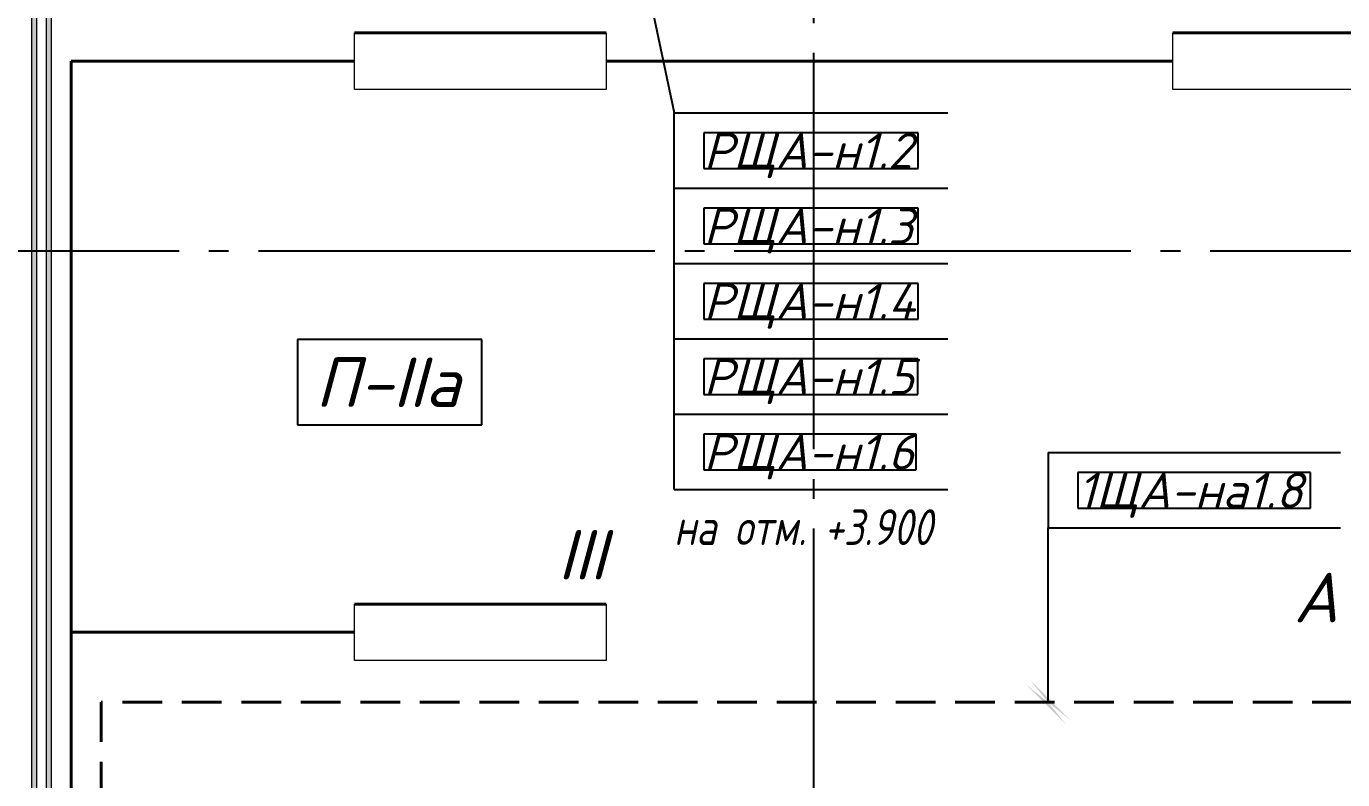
# Model space of a CAD drawing. Header units: millimetres. Extents: x 0 to 1293, y 0 to 420.
# Drawn here: x 418.5 to 484.9, y 222.9 to 260.9 of the extents above; entities that cross this region are included whole.
import ezdxf

# ---------------------------------------------------------------- set-up
doc = ezdxf.new("R2010")
doc.units = ezdxf.units.MM
doc.linetypes.add('JIS_02_2.0', pattern=[3, 2, -1])
doc.linetypes.add('ГОСТ 2.303 5', pattern=[24, 20, -1.5, 1, -1.5])
for name, color, linetype in [('@000', 7, 'Continuous'), ('Viewport1ForCustomObjects_0', 7, 'Continuous'), ('Viewport2ForCustomObjects_0', 7, 'Continuous'), ('Номер помещения', 7, 'Continuous'), ('СПКБ-0000-000-АР#001$0$Стены', 7, 'Continuous'), ('Строительные оси', 7, 'Continuous'), ('ЭО_АВАРИЙНОЕ ОСВЕЩЕНИЕ', 7, 'Continuous'), ('ЭО_РАБОЧЕЕ ОСВЕЩЕНИЕ', 7, 'Continuous')]:
    doc.layers.add(name, color=color, linetype=linetype)
doc.layers.add('СПКБ-0000-000-АР#001$0$Стены_Ном._пера__161', color=7, linetype='Continuous', lineweight=13, true_color=0xe11606)
doc.styles.add('1.8', font='isocpeui.ttf', dxfattribs={"height": 1.8})
doc.styles.add('2.5', font='isocpeui.ttf')
doc.styles.add('CustomTextStyle234', font='isocpeui.ttf', dxfattribs={"height": 1.8})
doc.styles.add('CustomTextStyle235', font='isocpeui.ttf', dxfattribs={"height": 1.8})
doc.styles.add('CustomTextStyle236', font='isocpeui.ttf', dxfattribs={"height": 1.8})
doc.styles.add('CustomTextStyle237', font='isocpeui.ttf', dxfattribs={"height": 1.8})
doc.styles.add('CustomTextStyle238', font='isocpeui.ttf', dxfattribs={"height": 1.8})
doc.styles.add('CustomTextStyle239', font='isocpeui.ttf', dxfattribs={"height": 1.8})
doc.styles.add('CustomTextStyle6', font='isocpeui.ttf', dxfattribs={"height": 2.5})
pattern_1 = [(0, (0, 0), (0, 75), [0, -75])]

# ---------------------------------------------------------------- blocks, each defined once
blk = doc.blocks.new('СПКБ-0000-000-АР#001$0$Стена_124', base_point=(8099.7, 935.7))
at = {"layer": 'СПКБ-0000-000-АР#001$0$Стены_Ном._пера__161', "linetype": 'Continuous', "lineweight": 13, "true_color": 0xe11606}
h = blk.add_hatch(dxfattribs=at)
h.set_pattern_fill('ГИПС', color=12, style=0, pattern_type=2)
h.set_pattern_definition(pattern_1)
h.paths.add_polyline_path([(8124.7, 16413.5), (8099.7, 16438.5), (8099.7, 4435.9), (8124.7, 4435.9)])
h = blk.add_hatch(dxfattribs=at)
h.set_pattern_fill('ГИПС', color=12, style=0, pattern_type=2)
h.set_pattern_definition(pattern_1)
h.paths.add_polyline_path([(8174.7, 16363.5), (8174.7, 4435.9), (8199.7, 4435.9), (8199.7, 16338.5)])
at = {"layer": 'СПКБ-0000-000-АР#001$0$Стены_Ном._пера__161', "color": 12, "linetype": 'Continuous', "lineweight": 13, "true_color": 0xe11606}
for p, q in [((8124.7, 16413.5), (8124.7, 4435.9)), ((8174.7, 4435.9), (8174.7, 16363.5))]:
    blk.add_line(p, q, dxfattribs=at)
at = {"layer": 'СПКБ-0000-000-АР#001$0$Стены_Ном._пера__161', "color": 12, "linetype": 'Continuous', "lineweight": 13, "true_color": 0xe11606, "flags": 128}
for points in [[(8099.7, 16438.5), (8099.7, 4435.9)], [(8199.7, 4435.9), (8199.7, 16338.5)]]:
    blk.add_lwpolyline(points, dxfattribs=at)
blk = doc.blocks.new('*E595')
at = {"layer": 'СПКБ-0000-000-АР#001$0$Стены', "color": 12, "lineweight": 13, "true_color": 0xe11606, "xscale": 0.01, "yscale": 0.01, "zscale": 0.01}
blk.add_blockref('СПКБ-0000-000-АР#001$0$Стена_124', (357.316, 60), dxfattribs=at)
blk = doc.blocks.new('*E596')
at = {"layer": 'Номер помещения', "color": 6, "linetype": 'Continuous'}
for p, q in [((401.466, 183.536), (392.16, 183.536)), ((392.16, 183.536), (392.16, 179.236)), ((401.466, 179.236), (401.466, 183.536)), ((392.16, 179.236), (401.466, 179.236))]:
    blk.add_line(p, q, dxfattribs=at)
at = {"layer": 'Строительные оси', "color": 3, "linetype": 'ГОСТ 2.303 5', "lineweight": 25}
for p, q in [((418.188, 318), (418.188, 14)), ((578.188, 188), (14.188, 188))]:
    blk.add_line(p, q, dxfattribs=at)
at = {"layer": 'ЭО_АВАРИЙНОЕ ОСВЕЩЕНИЕ', "color": 1, "linetype": 'JIS_02_2.0', "lineweight": 40}
for p, q in [((451.335, 165.238), (382.253, 165.238)), ((382.253, 165.238), (382.253, 107.138))]:
    blk.add_line(p, q, dxfattribs=at)
at = {"layer": 'ЭО_РАБОЧЕЕ ОСВЕЩЕНИЕ', "color": 5, "lineweight": 40}
for p, q in [((395.036, 199.01), (407.726, 199.01)), ((436.31, 199.01), (449, 199.01)), ((395.036, 197.585), (380.753, 197.585)), ((380.753, 197.585), (380.753, 168.769)), ((436.31, 197.585), (407.726, 197.585)), ((395.036, 170.194), (407.726, 170.194)), ((395.036, 168.769), (380.753, 168.769)), ((380.753, 168.769), (380.753, 137.927))]:
    blk.add_line(p, q, dxfattribs=at)
at = {"layer": 'ЭО_РАБОЧЕЕ ОСВЕЩЕНИЕ', "color": 7, "lineweight": 0}
for p, q in [((395.036, 196.16), (395.036, 199.01)), ((407.726, 199.01), (407.726, 196.16)), ((436.31, 196.16), (436.31, 199.01)), ((407.726, 196.16), (395.036, 196.16)), ((449, 196.16), (436.31, 196.16)), ((395.036, 167.344), (395.036, 170.194)), ((407.726, 170.194), (407.726, 167.344)), ((407.726, 167.344), (395.036, 167.344))]:
    blk.add_line(p, q, dxfattribs=at)
at = {"layer": 'Номер помещения', "color": 7, "linetype": 'Continuous', "style": 'CustomTextStyle6'}
blk.add_text('П-IIа', height=2.5, dxfattribs=at).set_placement((393.06, 180.136))
blk = doc.blocks.new('CustomObjectsInViewport1_0')
at = {"layer": 'ЭО_АВАРИЙНОЕ ОСВЕЩЕНИЕ'}
for p, q in [((445.127, 285.154), (451.153, 256.558)), ((451.153, 256.558), (464.962, 256.558)), ((451.153, 237.558), (451.153, 256.558)), ((451.153, 252.758), (464.962, 252.758)), ((451.153, 248.958), (464.962, 248.958)), ((451.153, 245.158), (464.962, 245.158)), ((451.153, 241.358), (464.962, 241.358)), ((470.016, 239.418), (484.757, 239.418)), ((470.016, 239.418), (470.016, 235.618)), ((451.153, 237.558), (464.962, 237.558)), ((470.016, 226.825), (470.016, 235.618)), ((470.016, 235.618), (484.757, 235.618))]:
    blk.add_line(p, q, dxfattribs=at)
at = {"layer": 'ЭО_АВАРИЙНОЕ ОСВЕЩЕНИЕ', "color": 7, "true_color": 0xffffff}
for p, q in [((463.462, 255.558), (452.653, 255.558)), ((452.653, 255.558), (452.653, 253.758)), ((463.462, 253.758), (463.462, 255.558)), ((452.653, 253.758), (463.462, 253.758)), ((452.653, 253.758), (452.653, 253.758)), ((463.461, 251.758), (452.653, 251.758)), ((452.653, 251.758), (452.653, 249.958)), ((463.461, 249.958), (463.461, 251.758)), ((452.653, 249.958), (463.461, 249.958)), ((452.653, 249.958), (452.653, 249.958)), ((463.461, 247.958), (452.653, 247.958)), ((452.653, 247.958), (452.653, 246.158)), ((463.461, 246.158), (463.461, 247.958)), ((452.653, 246.158), (463.461, 246.158)), ((452.653, 246.158), (452.653, 246.158)), ((463.45, 244.158), (452.653, 244.158)), ((452.653, 244.158), (452.653, 242.358)), ((463.45, 242.358), (463.45, 244.158)), ((452.653, 242.358), (463.45, 242.358)), ((452.653, 242.358), (452.653, 242.358)), ((463.356, 240.358), (452.653, 240.358)), ((452.653, 240.358), (452.653, 238.558)), ((463.356, 238.558), (463.356, 240.358)), ((452.653, 238.558), (463.356, 238.558)), ((452.653, 238.558), (452.653, 238.558)), ((483.257, 238.418), (471.516, 238.418)), ((471.516, 238.418), (471.516, 236.618)), ((483.257, 236.618), (483.257, 238.418)), ((471.516, 236.618), (483.257, 236.618)), ((471.516, 236.618), (471.516, 236.618))]:
    blk.add_line(p, q, dxfattribs=at)
at = {"layer": 'ЭО_АВАРИЙНОЕ ОСВЕЩЕНИЕ'}
blk.add_solid([(468.91, 227.718), (470.91, 225.718), (471.122, 225.931), (469.122, 227.931)], dxfattribs=at)
for s, style, p in [('РЩА-н1.2', 'CustomTextStyle235', (452.653, 253.758)), ('РЩА-н1.3', 'CustomTextStyle236', (452.653, 249.958)), ('РЩА-н1.4', 'CustomTextStyle237', (452.653, 246.158)), ('РЩА-н1.5', 'CustomTextStyle238', (452.653, 242.358)), ('РЩА-н1.6', 'CustomTextStyle239', (452.653, 238.558)), ('1ЩА-на1.8', 'CustomTextStyle234', (471.516, 236.618))]:
    blk.add_text(s, height=1.8, dxfattribs=dict(at, style=style)).set_placement(p)

msp = doc.modelspace()

# ---------------------------------------------------------------- block references
at = {"layer": '@000', "color": 1, "linetype": 'JIS_02_2.0', "lineweight": 40}
msp.add_blockref('*E595', (61.438, 70.086), dxfattribs=at)
at = {"layer": 'Viewport1ForCustomObjects_0'}
msp.add_blockref('CustomObjectsInViewport1_0', (0, 0), dxfattribs=at)
at = {"layer": 'Viewport2ForCustomObjects_0'}
msp.add_blockref('*E596', (40, 61.586), dxfattribs=at)

# ---------------------------------------------------------------- texts
at = {"layer": 'ЭО_АВАРИЙНОЕ ОСВЕЩЕНИЕ', "insert": (451.153, 236.558), "char_height": 1.8, "attachment_point": 1, "style": '1.8'}
msp.add_mtext('{\\W0.8;на отм. +3.900}', dxfattribs=at)
at = {"layer": 'ЭО_АВАРИЙНОЕ ОСВЕЩЕНИЕ', "color": 1, "insert": (483.527, 232.103), "char_height": 2.5, "attachment_point": 5, "style": '2.5'}
msp.add_mtext('А', dxfattribs=at)
at = {"layer": 'ЭО_РАБОЧЕЕ ОСВЕЩЕНИЕ', "insert": (446.503, 234.268), "char_height": 2.5, "attachment_point": 5, "style": '2.5'}
msp.add_mtext('III', dxfattribs=at)

doc.saveas('drawing.dxf')
